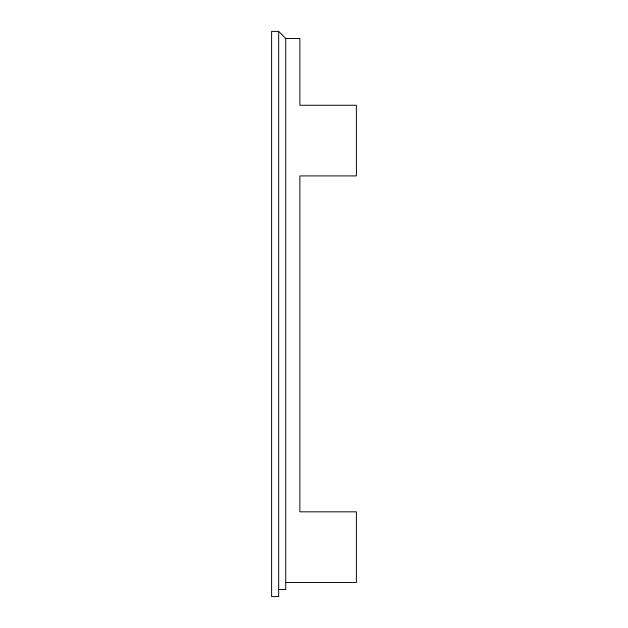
<?xml version="1.0" encoding="UTF-8"?>
<svg xmlns="http://www.w3.org/2000/svg" width="628" height="628" viewBox="0 0 628 628"><rect width="100%" height="100%" fill="white"/><g stroke="black" fill="none" stroke-linecap="round" stroke-linejoin="round"><path stroke-width="0.94" d="M278.675 31.4L271.61 31.4L271.61 596.6L278.675 596.6L278.675 31.4L285.74 38.465L285.74 589.535L278.675 589.535M285.74 38.465L299.87 38.465L299.87 105.261L356.39 105.261L356.39 175.911L299.87 175.911L299.87 511.82L356.39 511.82L356.39 582.47L285.74 582.47"/></g></svg>
